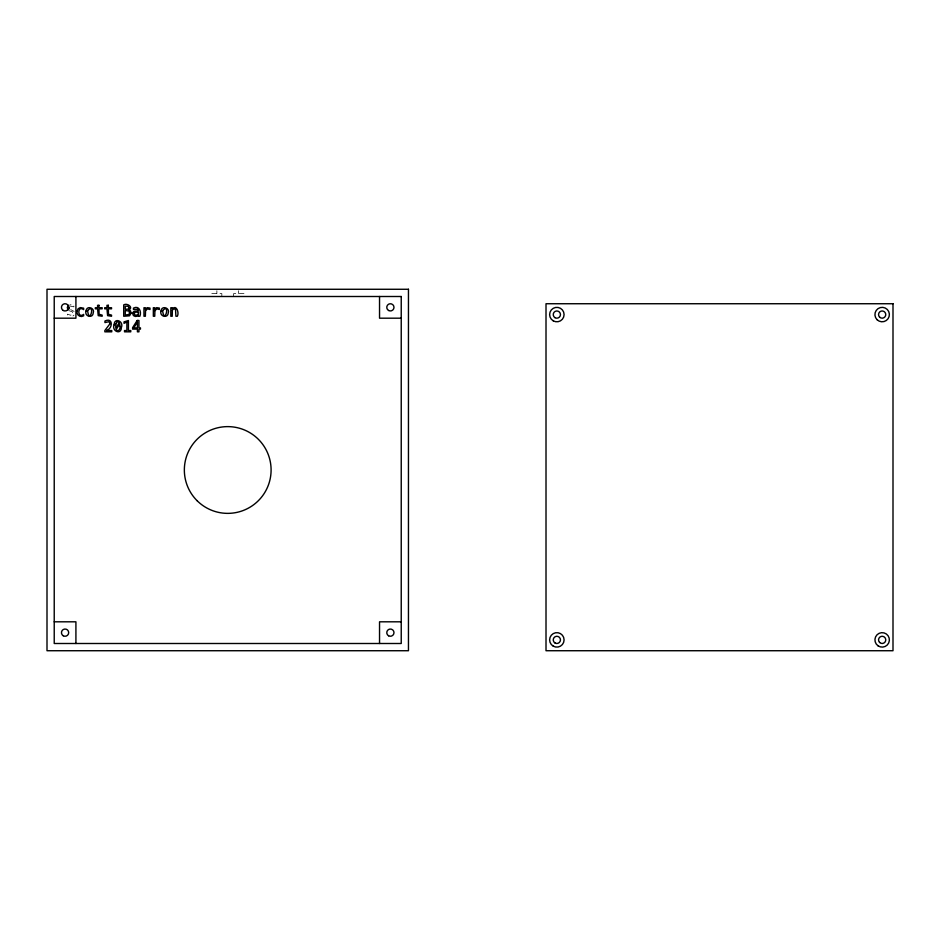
<?xml version="1.0" encoding="UTF-8"?>
<svg xmlns="http://www.w3.org/2000/svg" width="940" height="940" viewBox="0 0 940 940"><rect width="100%" height="100%" fill="white"/><g stroke="black" fill="none" stroke-linecap="round" stroke-linejoin="round"><path stroke-width="0.7" stroke-dasharray="4.7 3.53" d="M73.966 315.147L72.968 315.993M70.089 306.064L73.884 306.851L73.884 305.288L70.183 304.748M243.989 293.609L233.613 293.609L233.613 296.5M70.676 309.624L74.119 311.41M68.89 310.623L72.627 311.951L72.909 314.078L70.606 315.229L67.386 314.16L67.386 315.793M238.572 290.719L238.572 293.609M221.84 296.5L221.84 293.609L211.465 293.609L211.465 296.5M216.882 290.719L216.882 293.609"/><path stroke-width="1.41" d="M68.867 307.039L69.125 308.966M68.82 305.206L67.304 307.321L67.962 309.988M54.226 318.19L75.917 318.19L75.917 296.5M401.227 318.19L379.537 318.19L379.537 296.5M54.226 621.81L75.917 621.81L75.917 643.5M401.227 621.81L379.537 621.81L379.537 643.5M114.139 324.817C111.378 331.115 121.295 335.357 121.377 327.543C124.139 321.245 114.222 317.003 114.139 324.817M86.045 310.976C83.989 316.298 92.849 318.872 93.213 313.032C95.257 307.709 86.41 305.136 86.045 310.976M161.057 310.976C159.013 316.298 167.872 318.872 168.237 313.032C170.281 307.709 161.422 305.136 161.057 310.976M115.761 324.124L115.773 328.189L119.321 322.538L117.253 321.598L115.761 324.124M119.897 326.18C120.919 328.53 117.911 332.924 116.125 329.576L119.744 323.912L119.897 326.18M77.115 311.011C76.034 314.771 80.346 318.014 83.637 315.816L83.637 314.371C77.233 319.295 77.245 304.701 83.637 309.648L83.637 308.179L80.311 307.603L78.161 308.72L77.115 311.011M131.095 313.137L129.52 315.816L123.716 316.251L123.716 304.901C127.147 302.527 134.032 307.732 128.71 309.871L130.46 310.823L131.095 313.137M132.904 313.102C131.964 316.439 137.064 317.708 138.474 314.994L138.474 316.251L139.884 316.251C141.717 311.634 138.991 305.171 133.468 308.12L133.468 309.519L137.957 309.178C140.225 312.668 132.928 309.413 132.904 313.102M87.596 310.576C89.441 325.804 95.633 302.104 87.596 310.576M162.62 310.576C164.324 325.593 170.763 302.234 162.62 310.576M110.098 323.595L104.845 330.539L104.845 331.832L111.754 331.832L111.754 330.539L106.537 330.539C113.07 328.365 113.106 316.991 104.939 321.022L104.939 322.573L108.876 321.703L110.098 323.595M172.349 310.294L172.22 316.251L170.822 316.251L170.822 307.732L172.22 307.732L172.22 309.013C176.415 304.031 179.387 312.914 177.331 316.251L175.921 316.251L175.522 309.284L173.395 308.919L172.349 310.294M145.536 310.647L145.371 316.251L143.961 316.251L143.961 307.732L145.371 307.732L145.371 309.401L147.239 307.65L149.989 308.062L149.989 309.495L147.439 308.872L145.536 310.647M154.912 310.647L154.748 316.251L153.338 316.251L153.338 307.732L154.748 307.732L154.748 309.401L156.616 307.65L159.365 308.062L159.365 309.495L156.816 308.872L154.912 310.647M138.474 312.28C139.425 315.57 133.327 316.522 134.397 312.938L135.63 312.08L138.474 312.28M129.556 312.985L128.98 314.524L125.255 314.994L125.255 310.529L128.956 311.046L129.556 312.985M129.156 307.779L128.005 309.178L125.255 309.284L125.255 306.158L128.016 306.252L129.156 307.779M137.416 321.88L133.833 327.872L137.416 327.872L137.416 321.88M137.169 320.47L132.599 327.672L132.599 329.118L137.416 329.118L137.416 331.832L138.944 331.832L138.944 329.118L140.46 329.118L140.46 327.872L138.944 327.872L138.944 320.47L137.169 320.47M126.888 321.962L124.033 323.337L124.033 321.868L128.416 320.517L128.416 330.539L130.766 330.539L130.766 331.832L124.503 331.832L124.503 330.539L126.888 330.539L126.888 321.962M408.454 289.273L47 289.273L47 650.727L408.454 650.727L408.454 289.273M401.227 296.5L54.226 296.5L54.226 643.5L401.227 643.5L401.227 296.5M893 303.738L546.011 303.738L546.011 650.727L893 650.727L893 303.738M98.982 305.312L97.584 305.312L97.584 307.732L95.316 307.732L95.316 308.825L97.584 308.825L98.23 315.629L102.166 316.251L102.166 315.135L99.076 314.254L98.982 308.825L102.166 308.825L102.166 307.732L98.982 307.732L98.982 305.312M108.37 305.312L106.96 305.312L106.96 307.732L104.692 307.732L104.692 308.825L106.96 308.825L107.606 315.629L111.543 316.251L111.543 315.135L108.453 314.254L108.37 308.825L111.543 308.825L111.543 307.732L108.37 307.732L108.37 305.312M197.059 500.668A43.369 43.369 0 0 0 269.615 481.221A43.369 43.369 0 0 0 216.494 428.099A43.369 43.369 0 0 0 197.059 500.668M555.047 317.708A3.619 3.619 0 0 0 560.463 314.571A3.619 3.619 0 0 0 555.047 311.446A3.619 3.619 0 0 0 555.047 317.708M879.605 317.132A3.619 3.619 0 0 0 885.644 315.511A3.619 3.619 0 0 0 881.227 311.081A3.619 3.619 0 0 0 879.605 317.132M555.047 643.007A3.619 3.619 0 0 0 560.463 639.882A3.619 3.619 0 0 0 555.047 636.756A3.619 3.619 0 0 0 555.047 643.007M879.605 642.443A3.619 3.619 0 0 0 885.644 640.822A3.619 3.619 0 0 0 881.227 636.392A3.619 3.619 0 0 0 879.605 642.443M553.237 320.834A7.226 7.226 0 0 0 564.082 314.571A7.226 7.226 0 0 0 553.237 308.32A7.226 7.226 0 0 0 553.237 320.834M877.043 319.682A7.226 7.226 0 0 0 889.134 316.451A7.226 7.226 0 0 0 880.286 307.591A7.226 7.226 0 0 0 877.043 319.682M877.995 645.792A7.226 7.226 0 0 0 889.357 640.528A7.226 7.226 0 0 0 879.123 633.325A7.226 7.226 0 0 0 877.995 645.792M553.237 646.144A7.226 7.226 0 0 0 564.082 639.882A7.226 7.226 0 0 0 553.237 633.619A7.226 7.226 0 0 0 553.237 646.144M388.572 310.482A3.619 3.619 0 0 0 393.989 307.345A3.619 3.619 0 0 0 388.572 304.219A3.619 3.619 0 0 0 388.572 310.482M63.262 310.482A3.619 3.619 0 0 0 68.691 307.345A3.619 3.619 0 0 0 63.262 304.219A3.619 3.619 0 0 0 63.262 310.482M388.572 635.781A3.619 3.619 0 0 0 393.989 632.655A3.619 3.619 0 0 0 388.572 629.518A3.619 3.619 0 0 0 388.572 635.781M63.262 635.781A3.619 3.619 0 0 0 68.691 632.655A3.619 3.619 0 0 0 63.262 629.518A3.619 3.619 0 0 0 63.262 635.781"/></g></svg>
